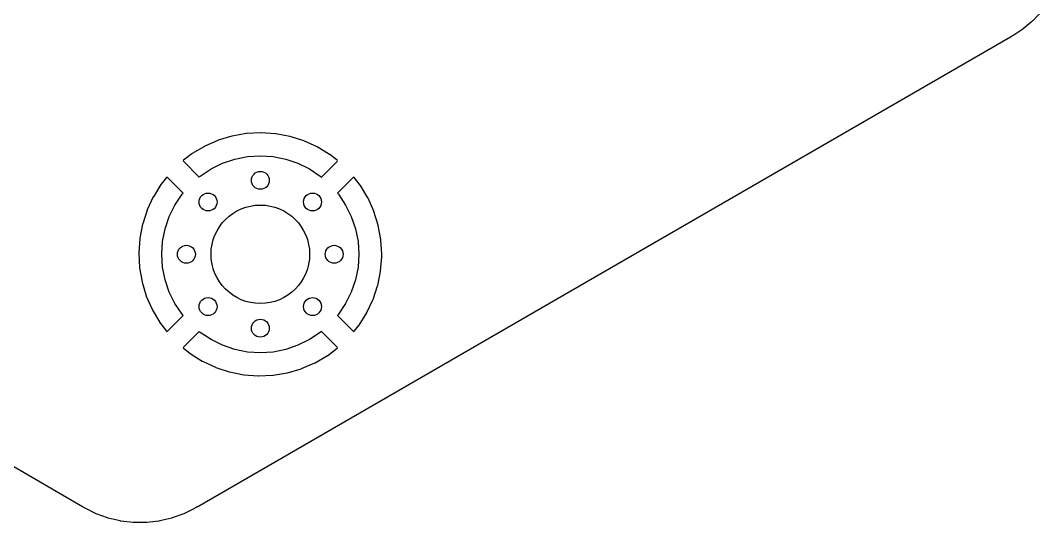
# Model space of a CAD drawing. Extents: x 189 to 319, y -167 to -61.
# Drawn here: x 295.83 to 318.63, y -166.42 to -155.21 of the extents above; entities that cross this region are included whole.
import ezdxf

# ---------------------------------------------------------------- set-up
doc = ezdxf.new("R2010")
doc.units = 0
doc.layers.add('BLACK', color=7, linetype='CONTINUOUS')

msp = doc.modelspace()

# ---------------------------------------------------------------- linework, layer by layer
at = {"layer": 'BLACK', "linetype": 'CONTINUOUS'}
for p, q in [((318.634, -155.01), (318.445, -155.21)), ((318.402, -155.247), (318.224, -155.397)), ((318.435, -155.22), (318.402, -155.247)), ((318.445, -155.21), (318.435, -155.22)), ((318.212, -155.406), (318.011, -155.538)), ((318.224, -155.397), (318.212, -155.406)), ((317.94, -155.582), (307.788, -161.443)), ((317.954, -155.573), (317.94, -155.582)), ((317.972, -155.559), (317.954, -155.573)), ((317.979, -155.553), (317.972, -155.559)), ((317.972, -155.559), (317.972, -155.559)), ((317.988, -155.55), (317.979, -155.553)), ((318.011, -155.538), (317.988, -155.55)), ((300.551, -157.791), (300.245, -157.884)), ((300.558, -157.789), (300.551, -157.791)), ((300.872, -157.734), (300.558, -157.789)), ((300.879, -157.733), (300.872, -157.734)), ((301.198, -157.715), (300.879, -157.733)), ((301.205, -157.715), (301.198, -157.715)), ((301.524, -157.736), (301.205, -157.715)), ((301.531, -157.737), (301.524, -157.736)), ((301.845, -157.796), (301.531, -157.737)), ((301.852, -157.798), (301.845, -157.796)), ((302.156, -157.894), (301.852, -157.798)), ((299.94, -158.019), (299.666, -158.182)), ((299.947, -158.016), (299.94, -158.019)), ((300.238, -157.887), (299.947, -158.016)), ((300.245, -157.884), (300.238, -157.887)), ((302.163, -157.897), (302.156, -157.894)), ((302.454, -158.029), (302.163, -157.897)), ((299.66, -158.186), (299.474, -158.33)), ((299.666, -158.182), (299.66, -158.186)), ((300.618, -158.303), (300.9, -158.247)), ((300.9, -158.247), (301.188, -158.228)), ((301.188, -158.228), (301.475, -158.247)), ((301.475, -158.247), (301.757, -158.303)), ((302.46, -158.032), (302.454, -158.029)), ((302.733, -158.198), (302.46, -158.032)), ((302.739, -158.203), (302.733, -158.198)), ((302.901, -158.331), (302.739, -158.203)), ((299.474, -158.33), (299.465, -158.341)), ((299.465, -158.341), (299.472, -158.353)), ((299.472, -158.353), (299.823, -158.704)), ((300.087, -158.523), (300.346, -158.395)), ((300.346, -158.395), (300.618, -158.303)), ((301.757, -158.303), (302.029, -158.395)), ((302.029, -158.395), (302.287, -158.523)), ((302.552, -158.704), (302.902, -158.354)), ((302.909, -158.341), (302.901, -158.331)), ((302.902, -158.354), (302.909, -158.341)), ((299.101, -158.707), (299.09, -158.714)), ((299.114, -158.714), (299.101, -158.707)), ((299.823, -158.704), (299.848, -158.683)), ((299.848, -158.683), (300.087, -158.523)), ((302.287, -158.523), (302.527, -158.683)), ((302.527, -158.683), (302.552, -158.704)), ((303.274, -158.706), (303.262, -158.713)), ((303.285, -158.715), (303.274, -158.706)), ((298.966, -158.871), (298.799, -159.143)), ((298.97, -158.865), (298.966, -158.871)), ((299.09, -158.714), (298.97, -158.865)), ((299.464, -159.064), (299.114, -158.714)), ((303.262, -158.713), (302.911, -159.064)), ((303.421, -158.888), (303.285, -158.715)), ((303.425, -158.895), (303.421, -158.888)), ((303.59, -159.168), (303.425, -158.895)), ((298.795, -159.149), (298.661, -159.439)), ((298.799, -159.143), (298.795, -159.149)), ((299.282, -159.328), (299.442, -159.089)), ((299.442, -159.089), (299.464, -159.064)), ((302.911, -159.064), (302.933, -159.089)), ((302.933, -159.089), (303.093, -159.328)), ((303.593, -159.175), (303.59, -159.168)), ((299.155, -159.586), (299.282, -159.328)), ((303.093, -159.328), (303.22, -159.586)), ((303.724, -159.466), (303.593, -159.175)), ((298.659, -159.446), (298.561, -159.75)), ((298.661, -159.439), (298.659, -159.446)), ((299.062, -159.859), (299.155, -159.586)), ((303.22, -159.586), (303.313, -159.859)), ((303.726, -159.473), (303.724, -159.466)), ((303.821, -159.777), (303.726, -159.473)), ((298.559, -159.757), (298.498, -160.07)), ((298.561, -159.75), (298.559, -159.757)), ((303.823, -159.785), (303.821, -159.777)), ((303.88, -160.098), (303.823, -159.785)), ((298.497, -160.078), (298.475, -160.396)), ((298.498, -160.07), (298.497, -160.078)), ((299.006, -160.141), (299.062, -159.859)), ((303.313, -159.859), (303.369, -160.141)), ((298.988, -160.428), (299.006, -160.141)), ((303.369, -160.141), (303.387, -160.428)), ((303.881, -160.106), (303.88, -160.098)), ((303.9, -160.426), (303.881, -160.106)), ((298.475, -160.396), (298.475, -160.403)), ((298.475, -160.403), (298.491, -160.722)), ((299.006, -160.715), (298.988, -160.428)), ((303.387, -160.428), (303.369, -160.715)), ((303.874, -160.806), (303.9, -160.487)), ((303.9, -160.43), (303.9, -160.426)), ((303.9, -160.483), (303.9, -160.43)), ((303.9, -160.487), (303.9, -160.483)), ((298.491, -160.722), (298.492, -160.729)), ((298.492, -160.729), (298.546, -161.044)), ((299.062, -160.997), (299.006, -160.715)), ((303.369, -160.715), (303.313, -160.997)), ((303.809, -161.126), (303.873, -160.814)), ((303.873, -160.814), (303.874, -160.806)), ((298.546, -161.044), (298.547, -161.051)), ((298.547, -161.051), (298.639, -161.357)), ((299.155, -161.27), (299.062, -160.997)), ((303.313, -160.997), (303.22, -161.27)), ((303.706, -161.436), (303.807, -161.134)), ((303.807, -161.134), (303.809, -161.126)), ((298.639, -161.357), (298.641, -161.364)), ((298.641, -161.364), (298.769, -161.656)), ((299.282, -161.528), (299.155, -161.27)), ((307.788, -161.443), (299.789, -166.062)), ((303.22, -161.27), (303.093, -161.528)), ((303.567, -161.731), (303.703, -161.443)), ((303.703, -161.443), (303.706, -161.436)), ((298.769, -161.656), (298.772, -161.663)), ((298.772, -161.663), (298.934, -161.938)), ((299.442, -161.767), (299.282, -161.528)), ((303.093, -161.528), (302.933, -161.767)), ((299.113, -162.144), (299.464, -161.792)), ((299.464, -161.792), (299.442, -161.767)), ((302.933, -161.767), (302.911, -161.792)), ((302.911, -161.792), (303.261, -162.142)), ((303.393, -162.008), (303.563, -161.738)), ((303.563, -161.738), (303.567, -161.731)), ((298.934, -161.938), (298.938, -161.944)), ((298.938, -161.944), (299.089, -162.142)), ((303.284, -162.142), (303.388, -162.014)), ((303.388, -162.014), (303.393, -162.008)), ((299.089, -162.142), (299.1, -162.15)), ((299.1, -162.15), (299.113, -162.144)), ((299.823, -162.151), (299.473, -162.501)), ((299.848, -162.173), (299.823, -162.151)), ((300.087, -162.333), (299.848, -162.173)), ((300.346, -162.46), (300.087, -162.333)), ((302.287, -162.333), (302.029, -162.46)), ((302.527, -162.173), (302.287, -162.333)), ((302.552, -162.151), (302.527, -162.173)), ((302.904, -162.503), (302.552, -162.151)), ((303.261, -162.142), (303.274, -162.149)), ((303.274, -162.149), (303.284, -162.142)), ((299.473, -162.501), (299.466, -162.514)), ((299.466, -162.514), (299.474, -162.525)), ((299.474, -162.525), (299.613, -162.637)), ((300.618, -162.553), (300.346, -162.46)), ((300.9, -162.609), (300.618, -162.553)), ((301.757, -162.553), (301.475, -162.609)), ((302.029, -162.46), (301.757, -162.553)), ((302.692, -162.685), (302.902, -162.527)), ((302.902, -162.527), (302.91, -162.515)), ((302.91, -162.515), (302.904, -162.503)), ((299.613, -162.637), (299.619, -162.641)), ((299.619, -162.641), (299.89, -162.81)), ((299.89, -162.81), (299.896, -162.814)), ((299.896, -162.814), (300.185, -162.949)), ((301.188, -162.628), (300.9, -162.609)), ((301.475, -162.609), (301.188, -162.628)), ((302.41, -162.85), (302.686, -162.69)), ((302.686, -162.69), (302.692, -162.685)), ((297.218, -166.066), (291.654, -162.853)), ((300.185, -162.949), (300.192, -162.952)), ((300.192, -162.952), (300.495, -163.051)), ((301.797, -163.071), (302.103, -162.982)), ((302.103, -162.982), (302.11, -162.979)), ((302.11, -162.979), (302.403, -162.853)), ((302.403, -162.853), (302.41, -162.85)), ((300.495, -163.051), (300.503, -163.053)), ((300.503, -163.053), (300.816, -163.115)), ((300.816, -163.115), (300.823, -163.116)), ((300.823, -163.116), (301.141, -163.14)), ((301.141, -163.14), (301.149, -163.14)), ((301.149, -163.14), (301.467, -163.126)), ((301.467, -163.126), (301.475, -163.125)), ((301.475, -163.125), (301.789, -163.073)), ((301.789, -163.073), (301.797, -163.071)), ((297.233, -166.073), (297.218, -166.066)), ((297.262, -166.085), (297.233, -166.073)), ((297.269, -166.091), (297.262, -166.085)), ((297.292, -166.105), (297.269, -166.091)), ((297.269, -166.091), (297.269, -166.091)), ((297.269, -166.091), (297.269, -166.091)), ((297.506, -166.213), (297.292, -166.105)), ((297.52, -166.219), (297.506, -166.213)), ((297.778, -166.313), (297.52, -166.219)), ((299.48, -166.219), (299.222, -166.313)), ((299.494, -166.213), (299.48, -166.219)), ((299.715, -166.102), (299.494, -166.213)), ((299.735, -166.089), (299.715, -166.102)), ((299.749, -166.079), (299.735, -166.089)), ((299.757, -166.075), (299.749, -166.079)), ((299.771, -166.07), (299.757, -166.075)), ((299.757, -166.075), (299.757, -166.075)), ((299.789, -166.062), (299.771, -166.07)), ((297.792, -166.317), (297.778, -166.313)), ((298.06, -166.381), (297.792, -166.317)), ((298.075, -166.383), (298.06, -166.381)), ((298.348, -166.415), (298.075, -166.383)), ((298.362, -166.416), (298.348, -166.415)), ((298.638, -166.416), (298.362, -166.416)), ((298.652, -166.415), (298.638, -166.416)), ((298.925, -166.383), (298.652, -166.415)), ((298.94, -166.381), (298.925, -166.383)), ((299.208, -166.317), (298.94, -166.381)), ((299.222, -166.313), (299.208, -166.317))]:
    msp.add_line(p, q, dxfattribs=at)
at = {"layer": 'BLACK'}
for centre, radius in [((301.188, -158.778), 0.2), ((300.021, -159.261), 0.2), ((302.354, -159.261), 0.2), ((301.188, -160.428), 1.1), ((299.537, -160.428), 0.2), ((302.837, -160.428), 0.2), ((300.021, -161.595), 0.2), ((302.354, -161.595), 0.2), ((301.188, -162.078), 0.2)]:
    msp.add_circle(centre, radius, dxfattribs=at)

doc.saveas('drawing.dxf')
